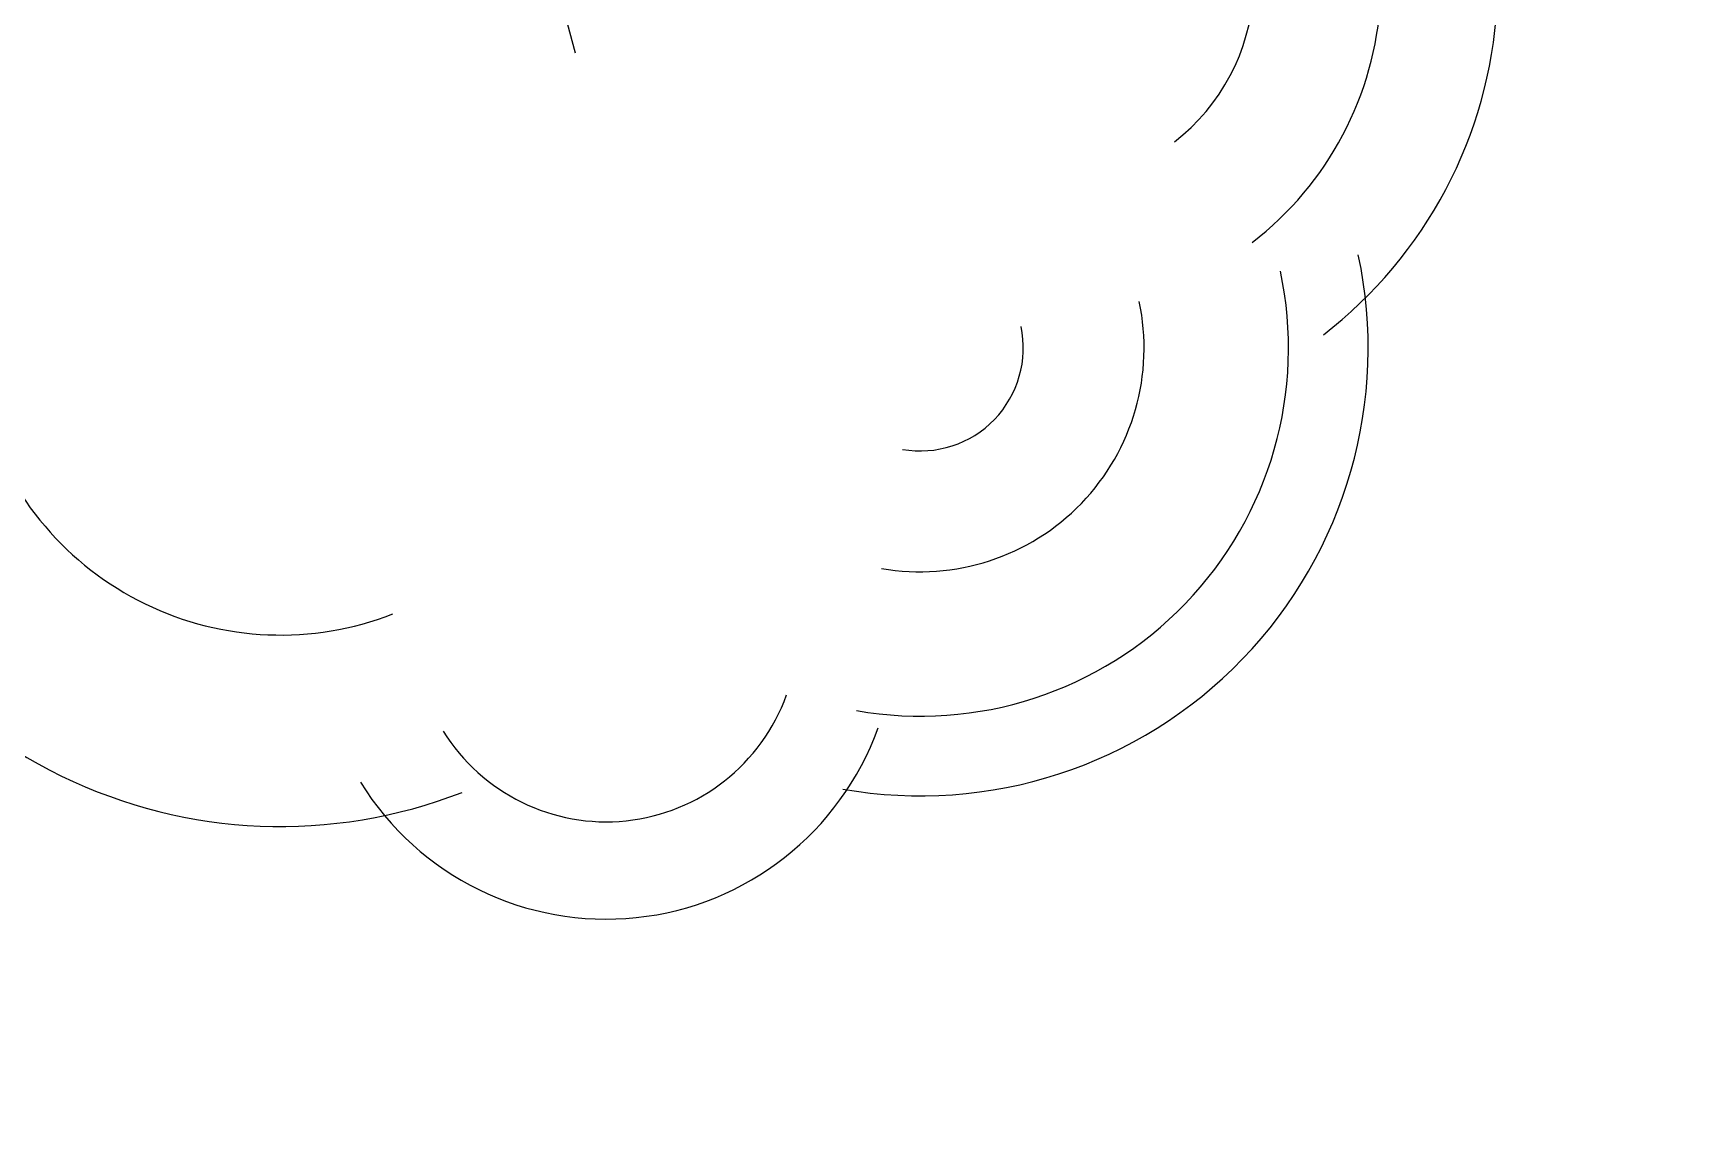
# Model space of a CAD drawing. Extents: x 225694 to 1397201, y -46174 to 794826.
# Drawn here: x 653760 to 656543, y 573483 to 575310 of the extents above; entities that cross this region are included whole.
import ezdxf

# ---------------------------------------------------------------- set-up
doc = ezdxf.new("R2010")
doc.units = 0
doc.header["$LTSCALE"] = 0.5
doc.header["$MEASUREMENT"] = 0
doc.layers.add('08-树', color=73, linetype='Continuous')
doc.layers.add('树', color=124, linetype='Continuous')

# ---------------------------------------------------------------- blocks, each defined once
blk = doc.blocks.new('桂花')
at = {"layer": '08-树', "linetype": 'ByBlock'}
for p, q in [((-149.0060604214668, -186.9465072154999), (-149.4984583139449, 195.220464288439)), ((0, 0), (-316.362299966815, -0.4076127760126838))]:
    blk.add_line(p, q, dxfattribs=at)
for centre, radius, start, end in [((-367.0611119180976, 1209.757897574455), 204.1216179958235, 31.93740315200973, 177.2864607733007), ((79.2008694246324, 732.2240327842519), 688.1709901834264, 22.68420261794451, 120.5813927694716), ((-367.0611119180976, 1209.757897574455), 110.3875219606684, 31.93740315200973, 177.2864607733007), ((-611.6496882542997, 656.495807589592), 625.5605066664695, 75.25333079559199, 173.8892588949253), ((79.2008694246324, 732.2240327842519), 509.2916722787301, 22.68420261794451, 120.5813927694716), ((573.7624242335587, 394.7177301831543), 687.4305518152618, 335.0514488567374, 87.04817699742848), ((79.2008694246324, 732.2240327842519), 313.8299231961281, 22.68420261794451, 120.5813927694716), ((-611.6496882542997, 656.495807589592), 331.7840401786329, 75.25333079559199, 173.8892588949253), ((573.7624242335587, 394.7177301831543), 565.1816414891315, 335.0514488567374, 87.04817699742848), ((-742.7348157048255, 92.94799705222249), 815.1242344299916, 118.8409377158755, 207.9924865237155), ((573.7624242335587, 394.7177301831543), 343.5165014671117, 335.0514488567374, 87.04817699742848), ((573.7624242335587, 394.7177301831543), 158.0310236588289, 335.0514488567374, 87.04817699742848), ((867.6290211126179, -183.1415743030593), 443.4853105958114, 286.7742034984123, 55.27854393165255), ((867.6290211126179, -183.1415743030593), 294.1189658487376, 286.7742034984123, 55.27854393165255), ((-1030.568343235558, -464.908974225822), 436.8215813354649, 155.3762929480579, 247.6371806816713), ((286.6005515188008, -545.2127997882708), 769.0616111123394, 271.8980861382924, 6.290952122889609), ((286.6005515188008, -545.2127997882708), 475.2316819009972, 271.8980861382924, 6.290952122889609), ((-551.8929319918243, -692.0422300122664), 651.9717283413304, 181.4393796203018, 289.2261733863383), ((-59.40016065091186, -897.4099740229576), 542.5514063120647, 216.0983444395884, 316.3438707774124)]:
    blk.add_arc(centre, radius, start, end, dxfattribs=at)
blk = doc.blocks.new('GUIHUA')
at = {"layer": '树', "linetype": 'ByBlock', "xscale": 1.0944, "yscale": 1.0944, "zscale": 1.0944}
blk.add_blockref('桂花', (169.1119032138959, -7.853035176754929), dxfattribs=at)

msp = doc.modelspace()

# ---------------------------------------------------------------- block references
at = {"layer": '树', "color": 7, "rotation": 284.9686464037668}
msp.add_blockref('GUIHUA', (654634.7786305974, 575442.1036784749), dxfattribs=at)

doc.saveas('drawing.dxf')
